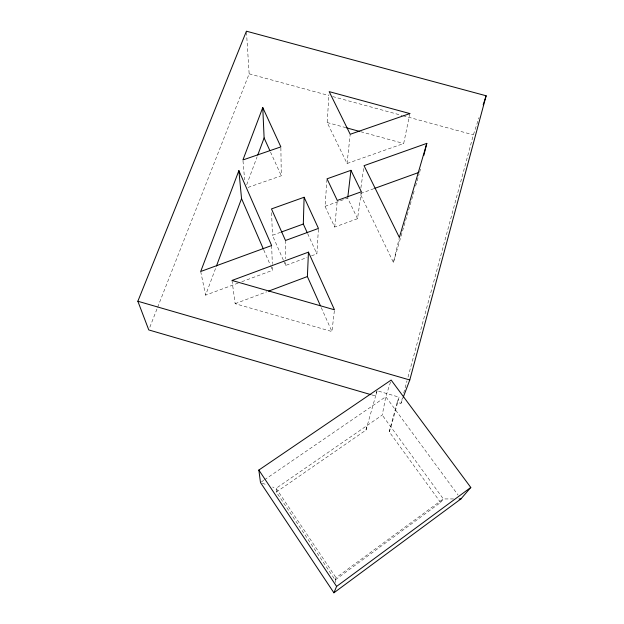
<?xml version="1.0" encoding="UTF-8"?>
<svg xmlns="http://www.w3.org/2000/svg" width="624" height="624" viewBox="0 0 624 624"><rect width="100%" height="100%" fill="white"/><g stroke="black" fill="none" stroke-linecap="round" stroke-linejoin="round"><path stroke-width="0.47" stroke-dasharray="3.12 2.34" d="M311.516 255.84L316.867 253.859L318.451 228.423M409.859 113.576L403.689 143.497L347.053 163.511L327.148 122.522L328.996 94.528M361.366 191.763L357.529 218.689L334.714 227.058L325.026 206.326L326.96 179.774M334.714 227.058L337.28 200.46M347.053 163.511L350.212 134.277M231.995 280.457L235.162 303.685L331.937 331.547L334.472 309.8M360.906 187.871L363.886 166.647M335.369 582.442L336.04 577.738L276.112 488.319L272.641 487.032M453.523 498.935L443.336 498.935L440.599 502.484L335.174 579.969L276.346 492.071L276.112 488.319L382.239 415.077L385.804 396.731L391.139 380.063M373.846 188.69L360.095 193.658L393.424 262.4L399.376 237.479M419.679 172.123L420.599 168.418M440.599 502.484L389.204 431.753L397.199 402.301L400.928 403.385L402.449 397.753M403.712 393.058L407.004 380.851M408.018 377.091L473.374 134.862L479.014 117.593M371.865 394.914L375.593 396.006L377.099 390.749L399.079 397.145L390.967 427.05L389.204 431.753M276.346 492.071L365.992 430.084L377.099 390.749M365.992 430.084L367.349 425.35M393.424 262.4L414.539 189.813M415.623 186.085L419.141 173.987M397.199 402.301L399.079 397.145M238.189 283.078L205.6 295.175L215.771 267.844M246.691 184.766L257.08 156.866M400.928 403.385L402.971 397.987M335.174 579.969L336.04 577.738L443.336 498.935L382.239 415.077M149.83 327.218L157.279 308.209M157.638 307.304L249.148 73.827L246.418 31.2M261.292 481.985L263.702 480.332M264.506 479.786L385.804 396.731L458.063 495.035M235.162 303.685L266.768 291.814M241.808 281.728L272.587 270.301L272.368 264.584M283.733 261.004L285.683 265.434L307.063 257.494M283.343 260.114L272.423 235.264L280.597 232.292M325.026 206.326L347.693 198.136L357.529 218.689M248.048 187.426L281.291 175.757L280.862 146.89M249.148 73.827L328.895 95.534M332.647 96.556L402.067 115.456M403.01 115.713L473.374 134.862M327.148 122.522L345.813 127.639M360.75 131.726L403.689 143.497M262.228 483.179L266.565 484.786M307.694 233.688L316.867 253.859M270.504 152.03L281.291 175.757M321.251 307.601L331.937 331.547M263.773 249.943L270.293 264.989M270.676 265.871L272.587 270.301M200.702 271.495L205.6 295.175M243.001 160.906L244.624 179.845M271.635 245.544L272.329 263.632M271.612 212.69L272.423 235.264M285.488 240.482L285.628 258.718M285.659 262.556L285.683 265.434"/><path stroke-width="0.94" d="M307.297 232.807L303.311 224.039L304.114 197.254L271.479 208.923L285.488 240.482L318.451 228.423L304.114 197.254M320.455 305.822L307.39 276.557L308.451 252.143L231.995 280.457L334.472 309.8L308.451 252.143M347.81 197.176L350.953 170.321L327.031 178.823L337.28 200.46L361.366 191.763L350.953 170.321M423.821 155.431L426.808 143.372L364.026 165.68L399.376 237.479L426.808 143.372M403.315 397.082L409.781 379.985L486.143 95.776L246.418 31.2L137.857 301.244L148.769 329.932L370.929 394.649M483.171 104.871L486.143 95.776M216.45 266.027L241.543 198.604L238.883 170.625L200.702 271.495L271.635 245.544L238.883 170.625M257.751 155.064L264.116 137.966L262.759 107.546L242.923 159.962L280.862 146.89L262.759 107.546M333.91 592.8L336.601 586.42L470.792 487.453L391.139 380.063L258.843 470.059L260.489 482.539L333.91 592.8L460.925 498.935L470.792 487.453M268.57 291.135L307.39 276.557M281.51 231.964L303.311 224.039M374.759 188.354L418.766 172.458M459.077 498.935L460.925 498.935M346.749 127.897L359.814 131.477M137.857 301.244L409.781 379.985M258.843 470.059L336.601 586.42M264.116 137.966L269.708 150.267M241.543 198.604L263.39 249.054M409.859 113.576L350.212 134.277L329.183 91.634L409.859 113.576"/></g></svg>
